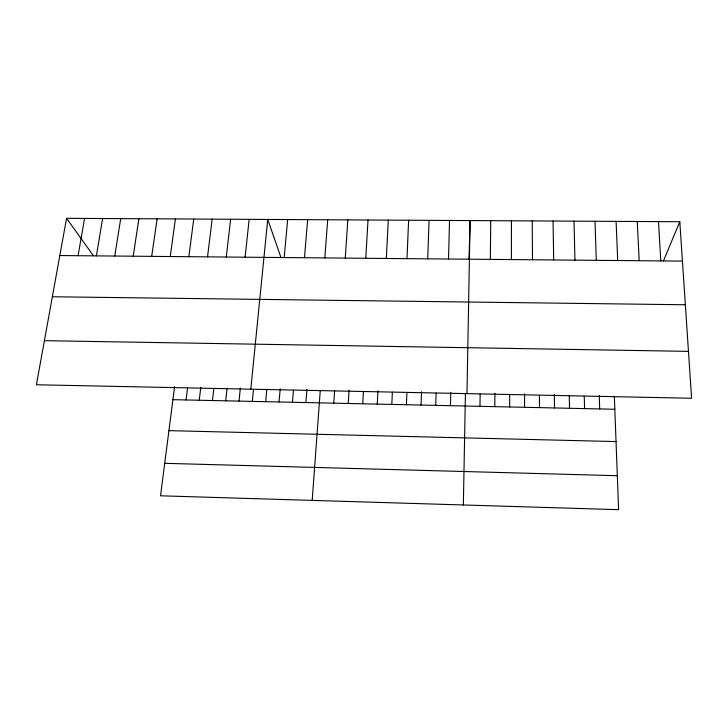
<?xml version="1.0" encoding="UTF-8"?>
<svg xmlns="http://www.w3.org/2000/svg" width="728" height="728" viewBox="0 0 728 728"><rect width="100%" height="100%" fill="white"/><g stroke="black" fill="none" stroke-linecap="round" stroke-linejoin="round"><path stroke-width="1.09" d="M511.384 259.577L511.438 220.802M509.673 406.979L509.7 394.649M494.812 406.652L494.913 393.229M490.354 259.386L490.727 220.693M479.98 406.333L480.143 394.039M466.985 393.63L470.097 220.575L469.014 259.168M463.354 504.968L465.42 393.739M450.441 405.696L450.759 392.319M448.521 259.013L449.531 220.457M435.726 405.369L436.09 393.129M427.718 258.831L429.047 220.347M421.048 405.05L421.521 391.719M406.415 404.741L406.906 392.529M406.988 258.64L408.636 220.229M391.81 404.422L392.374 392.228M386.331 258.458L388.288 220.12M377.24 404.104L377.932 390.827M362.717 403.794L363.409 391.637M365.756 258.276L368.022 220.011M348.23 403.476L349.058 390.235M333.77 403.166L334.598 391.036M345.254 258.094L347.829 219.892M312.185 500.391L320.247 390.745M324.815 257.912L327.7 219.783M305.887 402.557L306.925 389.371M292.447 402.266L293.457 390.19M304.459 257.73L307.644 219.674M279.042 401.974L280.207 388.816M284.175 257.548L287.66 219.556M265.665 401.683L266.794 389.644M250.805 389.18L267.74 219.447L280.944 257.485M252.316 401.401L253.508 389.371M239.011 401.11L240.367 388.006M245.09 257.202L249.158 219.346M225.726 400.819L227.036 388.825M226.29 257.029L230.63 219.237M212.476 400.536L213.841 388.552M199.263 400.245L200.81 387.187M207.544 256.866L212.157 219.137M186.068 399.963L187.551 388.006M188.861 256.693L193.748 219.037M174.593 386.65L160.533 495.804L618.6 509.673L614.35 396.806M170.243 256.529L175.403 218.937M151.688 256.365L157.121 218.828M133.197 256.201L138.893 218.728M114.76 256.038L120.721 218.627M96.387 255.874L102.612 218.527M78.078 255.71L84.557 218.427M66.567 218.327L36.4 384.766L691.6 398.262L679.806 221.74L66.567 218.327L93.493 255.81M663.435 260.897L679.806 221.74M59.823 255.546L682.436 261.106M52.352 296.76L685.357 304.768M44.39 340.677L688.47 351.369M172.918 399.672L614.823 409.254M168.923 430.648L616.034 441.578M164.719 463.317L617.326 475.712M658.494 221.621L660.778 260.906M637.255 221.503L639.202 260.715M616.097 221.385L617.708 260.524M595.013 221.276L596.287 260.333M599.253 395.368L599.681 408.927M584.256 396.187L584.584 408.599M574.01 221.157L574.947 260.142M569.269 395.877L569.524 408.272M553.071 221.039L553.68 259.951M554.299 394.449L554.509 407.944M539.412 395.268L539.521 407.625M532.214 220.921L532.496 259.76M524.533 393.839L524.579 407.298"/></g></svg>
